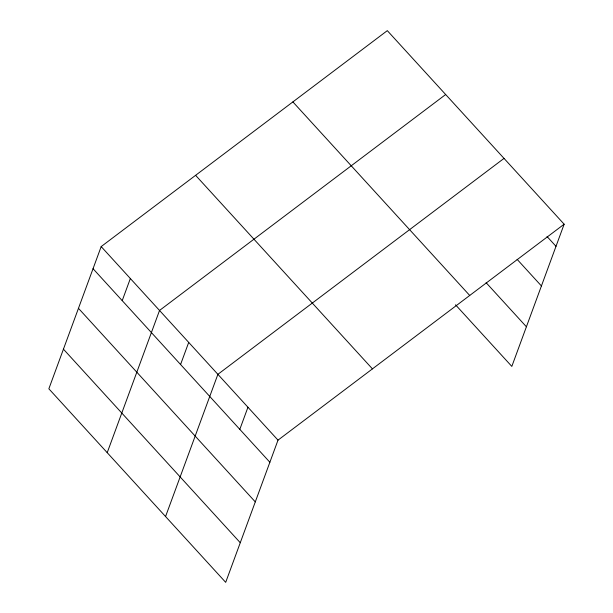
<?xml version="1.0" encoding="UTF-8"?>
<svg xmlns="http://www.w3.org/2000/svg" width="613" height="613" viewBox="0 0 613 613"><rect width="100%" height="100%" fill="white"/><g stroke="black" fill="none" stroke-linecap="round" stroke-linejoin="round"><path stroke-width="0.92" d="M101.176 246.587L48.856 388.795L225.691 582.35L278.011 440.142L564.144 224.205L387.309 30.65L101.176 246.587L278.011 440.142M122.217 300.638L130.354 278.517M107.214 452.67L159.533 310.454L445.666 94.525M180.574 364.513L188.712 342.391M165.564 516.537L217.891 374.328L504.024 158.399M239.813 429.353L247.951 407.239M564.144 224.205L511.824 366.413L455.536 304.807M547.049 236.526L556.006 246.326M517.119 259.353L541.425 285.957M486.109 282.677L526.406 326.783M292.891 101.911L469.719 295.466M195.601 175.326L372.436 368.88M93.038 268.701L269.873 462.256M78.464 308.331L255.292 501.886M63.438 349.165L240.265 542.72"/></g></svg>
